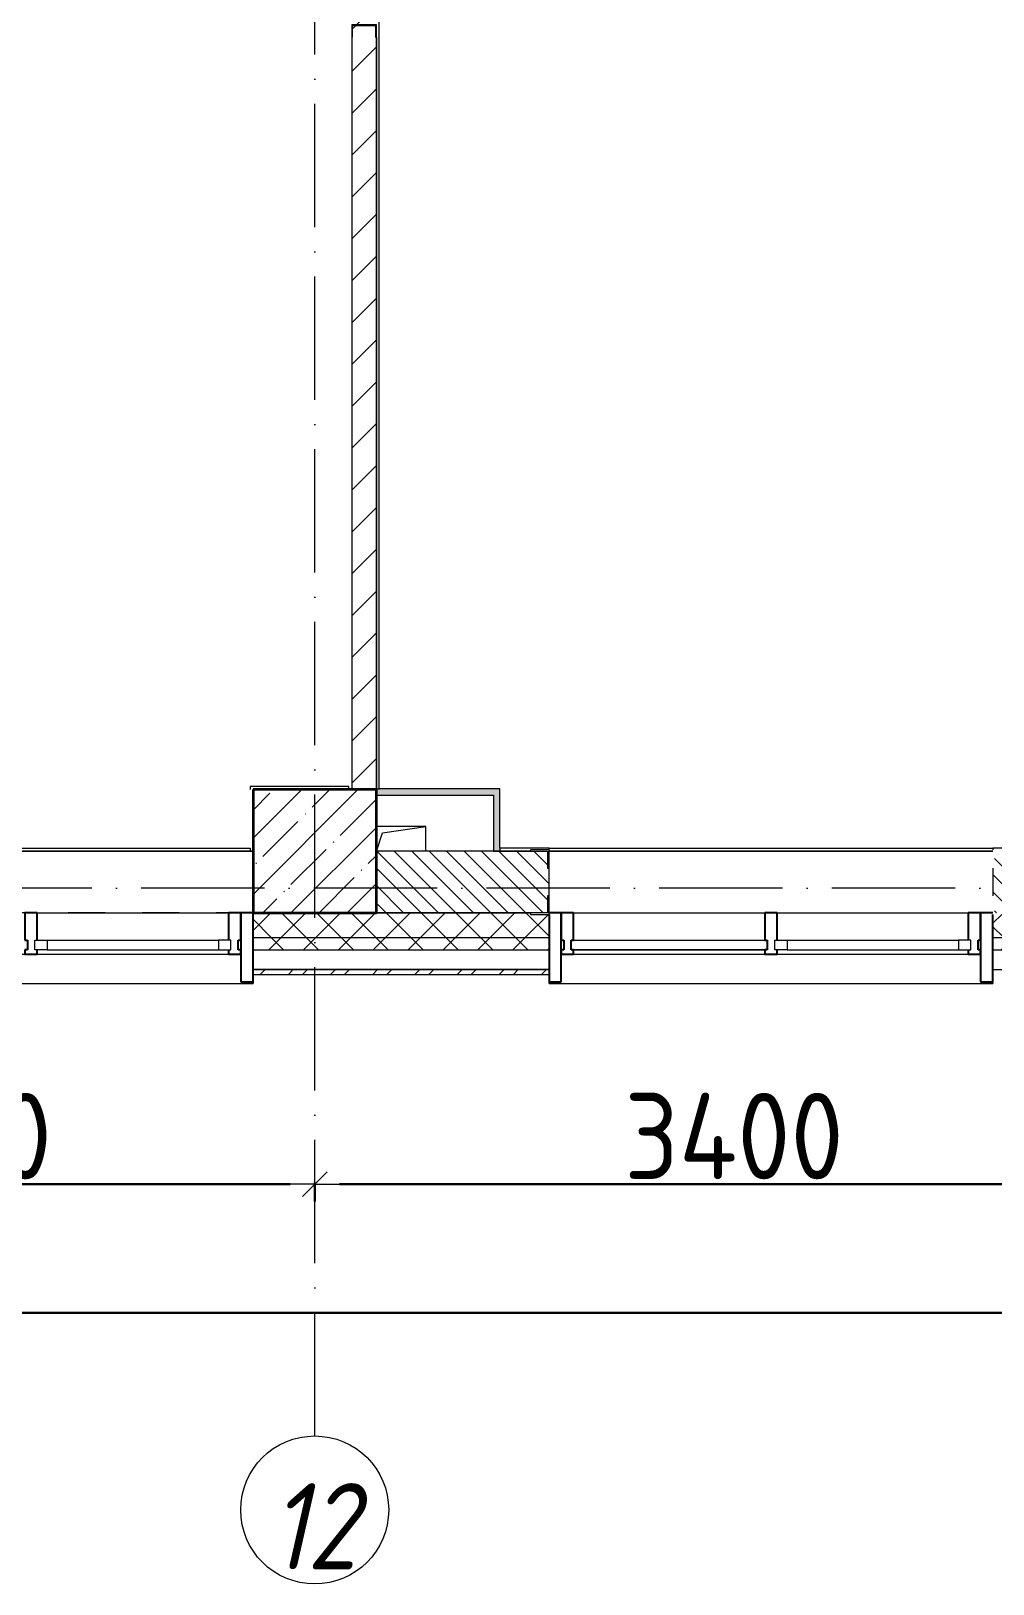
# Model space of a CAD drawing. Header units: millimetres. Extents: x -213536 to 1564669, y -45299 to 942238.
# Drawn here: x -189367 to -185467, y 105162 to 111458 of the extents above; entities that cross this region are included whole.
import ezdxf

# ---------------------------------------------------------------- set-up
doc = ezdxf.new("R2010")
doc.units = ezdxf.units.MM
doc.linetypes.add('50_200_ШТРИХ_1Т_ш5_п1_п1_', pattern=[700, 500, -100, 0, -100])
doc.linetypes.add('Штрих короткий', pattern=[300, 150, -150])
for name, color, linetype, lineweight in [('0-1', 7, 'Continuous', 5), ('0-2', 7, 'Continuous', 9), ('Импосты витража', 7, 'Continuous', 9), ('Импосты витража-1', 7, 'Continuous', 25), ('Каркас_Импост', 7, 'Continuous', 13), ('Каркас_Импост-1', 7, 'Continuous', 9), ('Несущие колонны', 7, 'Continuous', 9), ('Несущие колонны-1', 7, 'Continuous', 35), ('Обобщенные модели', 7, 'Continuous', 9), ('Общие ребра', 7, 'Continuous', 9), ('Окна', 7, 'Continuous', 9), ('Оси', 7, 'Continuous', 9), ('Оси-1', 7, 'Continuous', 20), ('Оси-2', 7, '50_200_ШТРИХ_1Т_ш5_п1_п1_', 9), ('Остекление-1', 7, 'Continuous', 9), ('Перемычка-1', 7, 'Штрих короткий', 9), ('Размеры', 7, 'Continuous', 15), ('Стены', 7, 'Continuous', 9), ('Стены-1', 7, 'Continuous', 13), ('Штриховка разреза-1', 7, 'Continuous', 9)]:
    doc.layers.add(name, color=color, linetype=linetype, lineweight=lineweight)
doc.layers.add('Штриховка разреза-4', color=1, linetype='Continuous', lineweight=9, true_color=0xff0000)
doc.layers.get('0-2').off()
doc.styles.add('ISOCPEUR_I_1', font='isocpeui.ttf', dxfattribs={"width": 0.85, "height": 2.5})
doc.styles.add('СПДС', font='isocpeur.ttf', dxfattribs={"width": 0.9})
doc.dimstyles.new('Размера А3', dxfattribs={"dimtxt": 200, "dimasz": 100, "dimexe": 70, "dimexo": 100, "dimgap": 20, "dimtad": 1, "dimdec": 0, "dimrnd": 10, "dimzin": 0, "dimdsep": 46, "dimtxsty": 'СПДС', "dimblk": 'ARROWHEAD_6', "dimcen": 1, "dimclrd": 256, "dimclre": 256, "dimclrt": 256, "dimazin": 0, "dimtfac": 1, "dimtdec": 0, "dimtmove": 2, "dimatfit": 3, "dimfxl": 1, "dimtolj": 1, "dimtzin": 0, "dimarcsym": 0})
pattern_1 = [(45, (0, 0), (-70.71068, 70.71068), []), (135, (0, 0), (-70.71068, -70.71068), [])]

# ---------------------------------------------------------------- blocks, each defined once
blk = doc.blocks.new('BSC_Колонна _Прямоугольная - 500х500-V70-АИ2_02_План отделки стен 2-го этажа _Часть 2_')
at = {"layer": 'Несущие колонны'}
h = blk.add_hatch(dxfattribs=at)
h.set_pattern_fill('FP_78', color=256, style=0, pattern_type=2)
h.set_pattern_definition([(45, (-22400, -150), (-114.0493, 114.0493), []), (45, (-22285.95, -150), (-114.0493, 114.0493), [201.613, -40.323, 3.353, -36.97])])
h.paths.add_polyline_path([(-250, -250), (250, -250), (250, 250), (-250, 250)], flags=0)
at = {"layer": 'Несущие колонны-1'}
for p, q in [((250, 250), (-250, 250)), ((-250, 250), (-250, -250)), ((250, -250), (250, 250)), ((-250, -250), (250, -250))]:
    blk.add_line(p, q, dxfattribs=at)
blk = doc.blocks.new('PNS_Панель прямоугольная2 - Нр_Стекло - 40мм-26243474-АИ2_02_План отделки стен 2-го этажа _Часть 2_')
at = {"layer": 'Каркас_Импост'}
for p, q in [((-397.5, 0), (-397.5, 40)), ((-397.5, 40), (-347.5, 40)), ((-347.5, 40), (-347.5, 0)), ((397.5, 40), (347.5, 40)), ((347.5, 40), (347.5, 0)), ((397.5, 0), (397.5, 40)), ((-347.5, 0), (-397.5, 0)), ((347.5, 0), (397.5, 0))]:
    blk.add_line(p, q, dxfattribs=at)
at = {"layer": 'Каркас_Импост-1'}
for p, q in [((-347.5, 40), (347.5, 40)), ((-347.5, 0), (347.5, 0))]:
    blk.add_line(p, q, dxfattribs=at)
blk = doc.blocks.new('Прямоугольный импост - Импост структурный с накладкой - 150мм-25647633-АИ2_02_План отделки стен 2-го этажа _Часть 2_')
at = {"layer": 'Импосты витража-1'}
for p, q in [((-25, 0), (-25, 17)), ((-25, 17), (25, 17)), ((-15, 0), (-25, 0)), ((-15, -40), (-15, 0)), ((25, 17), (25, 0)), ((-25, -150), (-25, -40)), ((-25, -40), (-15, -40)), ((25, -40), (25, -150)), ((25, -150), (-25, -150))]:
    blk.add_line(p, q, dxfattribs=at)
blk = doc.blocks.new('Прямоугольный импост - Импост структурный с накладкой - 150мм-25647642-АИ2_02_План отделки стен 2-го этажа _Часть 2_')
at = {"layer": 'Импосты витража'}
for p, q in [((42475, -100), (43250, -100)), ((42475, -267), (43250, -267))]:
    blk.add_line(p, q, dxfattribs=at)
blk = doc.blocks.new('Прямоугольный импост - Импост структурный с накладкой - 150мм-V150-АИ2_02_План отделки стен 2-го этажа _Часть 2_')
at = {"layer": 'Импосты витража-1'}
for p, q in [((-25, 0), (-25, 17)), ((-25, 17), (25, 17)), ((25, 0), (15, 0)), ((15, 0), (15, -40)), ((25, 17), (25, 0)), ((-25, -150), (-25, -40)), ((15, -40), (25, -40)), ((25, -40), (25, -150)), ((25, -150), (-25, -150))]:
    blk.add_line(p, q, dxfattribs=at)
blk = doc.blocks.new('PNS_Панель прямоугольная1 - Нр_Стекло - 40мм-25259299-АИ2_02_План отделки стен 2-го этажа _Часть 2_')
at = {"layer": 'Остекление-1'}
for p, q in [((-387.5, 40), (387.5, 40)), ((-397.5, 0), (397.5, 0)), ((387.5, 0), (-387.5, 0))]:
    blk.add_line(p, q, dxfattribs=at)
blk = doc.blocks.new('Прямоугольный импост - Импост структурный с накладкой - 150мм-25647644-АИ2_02_План отделки стен 2-го этажа _Часть 2_')
at = {"layer": 'Импосты витража-1'}
for p, q in [((-25, 0), (-25, 17)), ((-25, 17), (25, 17)), ((-15, 0), (-25, 0)), ((-15, -40), (-15, 0)), ((25, 0), (15, 0)), ((15, 0), (15, -40)), ((25, 17), (25, 0)), ((-25, -150), (-25, -40)), ((-25, -40), (-15, -40)), ((15, -40), (25, -40)), ((25, -40), (25, -150)), ((25, -150), (-25, -150))]:
    blk.add_line(p, q, dxfattribs=at)
blk = doc.blocks.new('Прямоугольный импост - Откос НВФ_50х280 мм-V161-АИ2_02_План отделки стен 2-го этажа _Часть 2_')
at = {"layer": 'Импосты витража-1'}
for p, q in [((-50, 130), (0, 130)), ((-50, -150), (-50, 130)), ((0, 130), (0, -150)), ((0, -150), (-50, -150))]:
    blk.add_line(p, q, dxfattribs=at)
blk = doc.blocks.new('Прямоугольный импост - Откос НВФ_50х280 мм-25993834-АИ2_02_План отделки стен 2-го этажа _Часть 2_')
at = {"layer": 'Импосты витража-1'}
for p, q in [((-50, 130), (0, 130)), ((-50, -150), (-50, 130)), ((0, 130), (0, -144)), ((0, -150), (-50, -150))]:
    blk.add_line(p, q, dxfattribs=at)
blk = doc.blocks.new('Прямоугольный импост - Откос НВФ_50х280 мм-25993838-АИ2_02_План отделки стен 2-го этажа _Часть 2_')
at = {"layer": 'Импосты витража-1'}
for p, q in [((0, 130), (-50, 130)), ((-50, 130), (-50, -150)), ((0, -144), (0, 130)), ((-50, -150), (0, -150))]:
    blk.add_line(p, q, dxfattribs=at)
blk = doc.blocks.new('Проем_Дверь_Прямоугольный - 1800х2700h_оконные проемы-25805030-АИ2_02_План отделки стен 2-го этажа _Часть 2_')
at = {"layer": 'Перемычка-1'}
for p, q in [((900, 125), (-900, 125)), ((900, -125), (-900, -125))]:
    blk.add_line(p, q, dxfattribs=at)
blk = doc.blocks.new('Фахверк_СКБ_Уголок - 250_2700-27497298-АИ2_02_План отделки стен 2-го этажа _Часть 2_')
at = {"layer": 'Обобщенные модели'}
for p, q in [((200, 181), (125, 181)), ((125, 181), (125, 106)), ((131, 106), (131, 175)), ((131, 175), (200, 175)), ((200, 175), (200, 181)), ((125, 106), (131, 106)), ((131, -6), (125, -6)), ((125, -6), (125, -81)), ((131, -75), (131, -6)), ((125, -81), (200, -81)), ((200, -75), (131, -75)), ((200, -81), (200, -75))]:
    blk.add_line(p, q, dxfattribs=at)
blk = doc.blocks.new('154_Фахверк_СКБ_Швеллер - Тип_100_3550-28487752-АИ2_02_План отделки стен 2-го этажа _Часть 2_')
at = {"layer": 'Обобщенные модели'}
for p, q in [((175, 50), (125, 50)), ((125, 50), (125, -50)), ((128, 47), (175, 47)), ((128, -47), (128, 47)), ((175, 47), (175, 50)), ((125, -50), (175, -50)), ((175, -47), (128, -47)), ((175, -50), (175, -47))]:
    blk.add_line(p, q, dxfattribs=at)
blk = doc.blocks.new('AR_Отверстие прямоугольное _в плите_ - AR_Отверстие прямоугольное _в плите_-30510712-АИ2_02_План отделки стен 2-го этажа _Часть 2_')
at = {"layer": 'Обобщенные модели'}
for p, q in [((100, 50), (-100, 50)), ((-100, -50), (-75, 25)), ((-75, 25), (100, 50)), ((100, -50), (100, 50))]:
    blk.add_line(p, q, dxfattribs=at)
blk = doc.blocks.new('Отлив_СКБ - Отлив витража_120_НВФ-31885687-АИ2_02_План отделки стен 2-го этажа _Часть 2_')
at = {"layer": 'Окна'}
for p, q in [((1750, -2), (50, -2)), ((0, -120), (0, -113)), ((0, -120), (1800, -120)), ((1800, -113), (1800, -120))]:
    blk.add_line(p, q, dxfattribs=at)
blk = doc.blocks.new('0125-Р-ОО-Ш2-АР-о_23_10_2024_rvt-1-АИ2_02_План отделки стен 2-го этажа _Часть 2_')
at = {"layer": 'Штриховка разреза-1'}
h = blk.add_hatch(dxfattribs=at)
h.set_pattern_fill('FP_3', color=256, style=0, pattern_type=2)
h.set_pattern_definition([(45, (0, 0), (-84.8528, 84.8528), [])])
h.paths.add_polyline_path([(22550, 400), (22650, 400), (22650, 3450), (22647, 3450), (22647, 3497), (22553, 3497), (22553, 3450), (22550, 3450), (22550, 1416.9)], flags=0)
h.paths.add_polyline_path([(22650, 3500), (22649.2, 5854), (22642.4, 5854), (22642.4, 5895.5), (22557.6, 5895.5), (22557.6, 5854), (22550, 5854), (22550, 3500), (22647, 3500)], flags=0)
h.paths.add_polyline_path([(22647, 7053), (22647, 7100), (22553, 7100), (22553, 7053), (22644, 7053)], flags=0)
h = blk.add_hatch(dxfattribs=at)
h.set_pattern_fill('FP_2', color=256, style=0, pattern_type=2)
h.set_pattern_definition([(135, (0, 0), (-35.35534, -35.35534), [])])
h.paths.add_polyline_path([(25779, -100), (26344, -100), (26344, -31), (26350, -31), (26350, 81), (26344, 81), (26344, 150), (25156, 150), (25156, 81), (25150, 81), (25150, -31), (25156, -31), (25156, -100), (25313, -100)], flags=0)
h.paths.add_polyline_path([(23344, -100), (23344, -31), (23350, -31), (23350, 81), (23344, 81), (23344, 150), (22650, 150), (22650, -100), (23275, -100)], flags=0)
h = blk.add_hatch(dxfattribs=at)
h.set_pattern_fill('FP_81', color=256, style=0, pattern_type=2)
h.set_pattern_definition(pattern_1)
h.paths.add_polyline_path([(103134.1, -200), (103600, -200), (103600, -100), (94575, -100), (94575, -106), (94500, -106), (94500, -200), (102202.1, -200)], flags=0)
h.paths.add_polyline_path([(91850, -200), (92700, -200), (92700, -106), (92625, -106), (92625, -100), (84750, -100), (84750, -200), (91350, -200)], flags=0)
h.paths.add_polyline_path([(83562.3, -200), (83750, -200), (83750, -100), (82625, -100), (82625, -106), (82550, -106), (82550, -200), (83250, -200)], flags=0)
h.paths.add_polyline_path([(74750, -200), (74750, -100), (73425, -100), (73425, -106), (73350, -106), (73350, -200), (74242.4, -200)], flags=0)
h.paths.add_polyline_path([(71446.5, -200), (71550, -200), (71550, -106), (71475, -106), (71475, -100), (70425, -100), (70425, -106), (70350, -106), (70350, -200), (71200, -200)], flags=0)
h.paths.add_polyline_path([(67718.5, -200), (68549.7, -200), (68549.7, -106), (68475, -106), (68475, -100), (67425, -100), (67425, -106), (67350, -106), (67350, -200)], flags=0)
h.paths.add_polyline_path([(64700, -200), (65550, -200), (65550, -106), (65475, -106), (65475, -100), (64425, -100), (64425, -106), (64350, -106), (64350, -200), (64456.5, -200)], flags=0)
h.paths.add_polyline_path([(62550, -200), (62550, -106), (62475, -106), (62475, -100), (61425, -100), (61425, -106), (61350, -106), (61350, -200), (62126.6, -200)], flags=0)
h.paths.add_polyline_path([(56534.6, -200), (56550, -200), (56550, -106), (56475, -106), (56475, -100), (55425, -100), (55425, -106), (55350, -106), (55350, -200), (56200, -200)], flags=0)
h.paths.add_polyline_path([(53272.7, -200), (53550, -200), (53550, -106), (53475, -106), (53475, -100), (52425, -100), (52425, -106), (52350, -106), (52350, -200), (52806.7, -200)], flags=0)
h.paths.add_polyline_path([(50550, -200), (50550, -106), (50475, -106), (50475, -100), (49425, -100), (49425, -106), (49350, -106), (49350, -200), (50010.7, -200)], flags=0)
h.paths.add_polyline_path([(47475, -200), (47550, -200), (47550, -106), (47475, -106), (47475, -100), (46425, -100), (46425, -106), (46350, -106), (46350, -200), (47214.7, -200)], flags=0)
h.paths.add_polyline_path([(44550, -200), (44550, -106), (44475, -106), (44475, -100), (43425, -100), (43425, -106), (43350, -106), (43350, -200), (44418.8, -200)], flags=0)
h.paths.add_polyline_path([(40700, -200), (41550, -200), (41550, -106), (41475, -105.4), (41475, -100), (40150, -100), (40150, -200), (40690.8, -200)], flags=0)
h.paths.add_polyline_path([(38344, -200), (38350, -200), (38350, -106), (38275, -106), (38275, -100), (37150, -100), (37150, -200), (38275, -200)], flags=0)
h.paths.add_polyline_path([(35350, -200), (35350, -106), (35275, -106), (35275, -100), (34225, -100), (34225, -106), (34150, -106), (34150, -200), (35344, -200)], flags=0)
h.paths.add_polyline_path([(32275, -200), (32350, -200), (32350, -106), (32275, -106), (32275, -100), (31150, -100), (31150, -200), (31650, -200)], flags=0)
h.paths.add_polyline_path([(29350, -200), (29350, -106), (29275, -106), (29275, -100), (28150, -100), (28150, -200), (29344, -200)], flags=0)
h.paths.add_polyline_path([(25779, -200), (26350, -200), (26350, -106), (26275, -106), (26275, -100), (25225, -100), (25225, -106), (25150, -106), (25150, -200), (25313, -200)], flags=0)
h.paths.add_polyline_path([(22650, -200), (23350, -200), (23350, -106), (23275, -106), (23275, -100), (22150, -100), (22150, -200)], flags=0)
h.paths.add_polyline_path([(19255.1, -200), (20350, -200), (20350, -106), (20275, -106), (20275, -100), (19150, -100), (19150, -200)], flags=0)
h.paths.add_polyline_path([(16459.1, -200), (17350, -200), (17350, -106), (17275, -106), (17275, -100), (16225, -100), (16225, -106), (16150, -106), (16150, -200)], flags=0)
h.paths.add_polyline_path([(14595.1, -200), (15150, -200), (15150, -106), (15075, -106), (15075, -100), (9825, -100), (9825, -106), (9750, -106), (9750, -200), (13663.1, -200)], flags=0)
h.paths.add_polyline_path([(8150, -200), (8750, -200), (8750, -106), (8675, -106), (8675, -100), (-100, -100), (-100, -200), (8071.2, -200)], flags=0)
h = blk.add_hatch(dxfattribs=at)
h.set_pattern_fill('FP_81', color=256, style=0, pattern_type=2)
h.set_pattern_definition(pattern_1)
h.paths.add_polyline_path([(103600, -250), (103700, -250), (103700, -200), (94500, -200), (94500, -250), (103134.1, -250)], flags=0)
h.paths.add_polyline_path([(91950.2, -250), (92700, -250), (92700, -200), (84750, -200), (84750, -250), (91018.2, -250)], flags=0)
h.paths.add_polyline_path([(83562.3, -250), (83750, -250), (83750, -200), (82550, -200), (82550, -250), (82630.3, -250)], flags=0)
h.paths.add_polyline_path([(74242.4, -250), (74750, -250), (74750, -200), (73350, -200), (73350, -250), (73776.4, -250)], flags=0)
h.paths.add_polyline_path([(70350, -250), (71550, -250), (71550, -200), (70350, -200)], flags=0)
h.paths.add_polyline_path([(68549.7, -250), (68549.7, -200), (67350, -200), (67350, -250), (67718.5, -250)], flags=0)
h.paths.add_polyline_path([(64350, -250), (65550, -250), (65550, -200), (64350, -200)], flags=0)
h.paths.add_polyline_path([(62550, -250), (62550, -200), (61350, -200), (61350, -250), (62126.6, -250)], flags=0)
h.paths.add_polyline_path([(56550, -250), (56550, -200), (55350, -200), (55350, -250), (56534.6, -250)], flags=0)
h.paths.add_polyline_path([(53550, -250), (53550, -200), (52350, -200), (52350, -250), (53272.7, -250)], flags=0)
h.paths.add_polyline_path([(50550, -250), (50550, -200), (49350, -200), (49350, -250), (50010.7, -250)], flags=0)
h.paths.add_polyline_path([(47214.7, -250), (47550, -250), (47550, -200), (46350, -200), (46350, -250), (46748.7, -250)], flags=0)
h.paths.add_polyline_path([(43486.8, -250), (44550, -250), (44550, -200), (43350, -200), (43350, -250)], flags=0)
h.paths.add_polyline_path([(41550, -250), (41550, -200), (40150, -200), (40150, -250), (40690.8, -250)], flags=0)
h.paths.add_polyline_path([(37894.8, -250), (38350, -250), (38350, -200), (37150, -200), (37150, -250)], flags=0)
h.paths.add_polyline_path([(35098.9, -250), (35350, -250), (35350, -200), (34150, -200), (34150, -250), (34166.9, -250)], flags=0)
h.paths.add_polyline_path([(32302.9, -250), (32350, -250), (32350, -200), (31150, -200), (31150, -250), (31370.9, -250)], flags=0)
h.paths.add_polyline_path([(29040.9, -250), (29350, -250), (29350, -200), (28150, -200), (28150, -250), (28575, -250)], flags=0)
h.paths.add_polyline_path([(25313, -250), (26350, -250), (26350, -200), (25150, -200), (25150, -250)], flags=0)
h.paths.add_polyline_path([(22983, -250), (23350, -250), (23350, -200), (22150, -200), (22150, -250)], flags=0)
h.paths.add_polyline_path([(20350, -250), (20350, -200), (19150, -200), (19150, -250), (20187, -250)], flags=0)
h.paths.add_polyline_path([(17350, -250), (17350, -200), (16150, -200), (16150, -250), (16459.1, -250)], flags=0)
h.paths.add_polyline_path([(14595.1, -250), (15150, -250), (15150, -200), (9750, -200), (9750, -250), (13663.1, -250)], flags=0)
h.paths.add_polyline_path([(8537.2, -250), (8750, -250), (8750, -200), (-200, -200), (-200, -250), (8071.2, -250)], flags=0)
h = blk.add_hatch(dxfattribs=at)
h.set_pattern_fill('FP_80', color=256, style=0, pattern_type=2)
h.set_pattern_definition([(45, (0, 0), (-85.5366, 85.5366), []), (45, (57.02, 0), (-85.5366, 85.5366), [])])
h.paths.add_polyline_path([(40665, -350), (40665, -330), (40151, -330), (40151, -350)], flags=0)
h.paths.add_polyline_path([(38350, -350), (38350, -330), (37150, -330), (37150, -350), (37894.8, -350)], flags=0)
h.paths.add_polyline_path([(35350, -350), (35350, -330), (34151, -330), (34151, -350), (35098.9, -350)], flags=0)
h.paths.add_polyline_path([(31370.9, -350), (32350, -350), (32350, -330), (31150, -330), (31150, -350)], flags=0)
h.paths.add_polyline_path([(29040.9, -350), (29350, -350), (29350, -330), (28151, -330), (28151, -350), (28575, -350)], flags=0)
h.paths.add_polyline_path([(26245, -350), (26350, -350), (26350, -330), (25150, -330), (25150, -350), (25779, -350)], flags=0)
h.paths.add_polyline_path([(23350, -350), (23350, -330), (22150, -330), (22150, -350), (22983, -350)], flags=0)
h.paths.add_polyline_path([(20187, -350), (20350, -350), (20350, -330), (19150, -330), (19150, -350), (19255.1, -350)], flags=0)
h.paths.add_polyline_path([(17350, -350), (17350, -330), (16150, -330), (16150, -350), (16459.1, -350)], flags=0)
h.paths.add_polyline_path([(15150, -350), (15150, -330), (9750, -330), (9750, -350), (14595.1, -350)], flags=0)
h.paths.add_polyline_path([(8071.2, -350), (8750, -350), (8750, -330), (-330, -330), (-330, -350), (7139.2, -350)], flags=0)
at = {"layer": 'Общие ребра'}
for p, q in [((23275, -100), (22650, -100)), ((22650, -100), (23275, -100)), ((22150, -200), (23350, -200)), ((22150, -250), (23350, -250)), ((25150, -200), (26350, -200)), ((25150, -250), (26350, -250))]:
    blk.add_line(p, q, dxfattribs=at)
at = {"layer": 'Стены'}
for p, q in [((20350, 150), (22150, 150)), ((23350, 150), (25150, 150))]:
    blk.add_line(p, q, dxfattribs=at)
at = {"layer": 'Стены-1'}
for p, q in [((22550, 3450), (22550, 400)), ((22650, 400), (22650, 3450)), ((23275, 150), (22650, 150)), ((23350, -31), (23350, 81)), ((25150, 81), (25150, -31)), ((22150, -100), (22150, -330)), ((23350, -330), (23350, -106)), ((25150, -106), (25150, -330)), ((22150, -330), (23350, -330)), ((23350, -330), (22150, -330)), ((22150, -330), (22150, -350)), ((22150, -350), (23350, -350)), ((23350, -350), (23350, -330)), ((25150, -330), (26350, -330))]:
    blk.add_line(p, q, dxfattribs=at)
at = {"layer": '0-2'}
for name, p, rotation in [('154_Фахверк_СКБ_Швеллер - Тип_100_3550-28487752-АИ2_02_План отделки стен 2-го этажа _Часть 2_', (22600, 3625), 269.9999999999999), ('Фахверк_СКБ_Уголок - 250_2700-27497298-АИ2_02_План отделки стен 2-го этажа _Часть 2_', (23475, 75), 180), ('Проем_Дверь_Прямоугольный - 1800х2700h_оконные проемы-25805030-АИ2_02_План отделки стен 2-го этажа _Часть 2_', (24250, 25), 180), ('Прямоугольный импост - Откос НВФ_50х280 мм-25993838-АИ2_02_План отделки стен 2-го этажа _Часть 2_', (23350, -250), 180)]:
    blk.add_blockref(name, p, dxfattribs=dict(at, rotation=rotation))
for name, p in [('BSC_Колонна _Прямоугольная - 500х500-V70-АИ2_02_План отделки стен 2-го этажа _Часть 2_', (22400, 150)), ('AR_Отверстие прямоугольное _в плите_ - AR_Отверстие прямоугольное _в плите_-30510712-АИ2_02_План отделки стен 2-го этажа _Часть 2_', (22750, 200)), ('Проем_Дверь_Прямоугольный - 1800х2700h_оконные проемы-25805030-АИ2_02_План отделки стен 2-го этажа _Часть 2_', (21250, 25)), ('Прямоугольный импост - Импост структурный с накладкой - 150мм-25647642-АИ2_02_План отделки стен 2-го этажа _Часть 2_', (-21200, 0)), ('Прямоугольный импост - Импост структурный с накладкой - 150мм-25647642-АИ2_02_План отделки стен 2-го этажа _Часть 2_', (-19025, 0)), ('Прямоугольный импост - Импост структурный с накладкой - 150мм-25647642-АИ2_02_План отделки стен 2-го этажа _Часть 2_', (-18200, 0)), ('PNS_Панель прямоугольная2 - Нр_Стекло - 40мм-26243474-АИ2_02_План отделки стен 2-го этажа _Часть 2_', (21662.5, -250)), ('PNS_Панель прямоугольная1 - Нр_Стекло - 40мм-25259299-АИ2_02_План отделки стен 2-го этажа _Часть 2_', (23837.5, -250)), ('PNS_Панель прямоугольная2 - Нр_Стекло - 40мм-26243474-АИ2_02_План отделки стен 2-го этажа _Часть 2_', (24662.5, -250)), ('Отлив_СКБ - Отлив витража_120_НВФ-31885687-АИ2_02_План отделки стен 2-го этажа _Часть 2_', (20350, -267)), ('Отлив_СКБ - Отлив витража_120_НВФ-31885687-АИ2_02_План отделки стен 2-го этажа _Часть 2_', (23350, -267))]:
    blk.add_blockref(name, p, dxfattribs=at)
at = {"layer": '0-2', "extrusion": (0, 0, -1), "rotation": 180}
for name, p in [('Прямоугольный импост - Импост структурный с накладкой - 150мм-25647633-АИ2_02_План отделки стен 2-го этажа _Часть 2_', (-21250, -250)), ('Прямоугольный импост - Импост структурный с накладкой - 150мм-V150-АИ2_02_План отделки стен 2-го этажа _Часть 2_', (-22075, -250)), ('Прямоугольный импост - Откос НВФ_50х280 мм-V161-АИ2_02_План отделки стен 2-го этажа _Часть 2_', (-22150, -250)), ('Прямоугольный импост - Импост структурный с накладкой - 150мм-25647644-АИ2_02_План отделки стен 2-го этажа _Часть 2_', (-23425, -250)), ('Прямоугольный импост - Импост структурный с накладкой - 150мм-25647633-АИ2_02_План отделки стен 2-го этажа _Часть 2_', (-24250, -250)), ('Прямоугольный импост - Импост структурный с накладкой - 150мм-V150-АИ2_02_План отделки стен 2-го этажа _Часть 2_', (-25075, -250)), ('Прямоугольный импост - Откос НВФ_50х280 мм-25993834-АИ2_02_План отделки стен 2-го этажа _Часть 2_', (-25150, -250))]:
    blk.add_blockref(name, p, dxfattribs=at)
blk = doc.blocks.new('Ось сетки - Круг_Ø6_00__ISO-2_5_0_9K_-16731441-АИ2_02_План отделки стен 2-го этажа _Часть 2_')
at = {"layer": 'Оси-1'}
blk.add_circle((0, 0), 3, dxfattribs=at)
blk = doc.blocks.new('ARROWHEAD_6')
at = {"color": 0, "linetype": 'Continuous'}
for p, q in [((0, 0), (-1, 0)), ((-0.5, -0.5), (0.5, 0.5))]:
    blk.add_line(p, q, dxfattribs=at)
blk = doc.blocks.new('*D3030')
at = {"layer": 'Defpoints', "color": 0, "transparency": 16777216}
for p in [(225645.6, 211721.4), (228645.6, 211721.4), (228645.6, 211615.3)]:
    blk.add_point(p, dxfattribs=at)
at = {"layer": 'Размеры', "lineweight": -2, "transparency": 16777216}
for p, q in [((225645.6, 211621.4), (225645.6, 211545.3)), ((225745.6, 211615.3), (228545.6, 211615.3)), ((228645.6, 211621.4), (228645.6, 211545.3))]:
    blk.add_line(p, q, dxfattribs=at)
at = {"layer": 'Размеры', "lineweight": -2, "transparency": 16777216, "xscale": 100, "yscale": 100, "zscale": 100, "rotation": 180}
blk.add_blockref('ARROWHEAD_6', (225645.6, 211615.3), dxfattribs=at)
at = {"layer": 'Размеры', "lineweight": -2, "transparency": 16777216, "xscale": 100, "yscale": 100, "zscale": 100}
blk.add_blockref('ARROWHEAD_6', (228645.6, 211615.3), dxfattribs=at)
at = {"layer": 'Размеры', "lineweight": 25, "transparency": 16777216, "insert": (227145.6, 211810.3), "char_height": 350, "width": 2.488, "attachment_point": 5, "style": 'СПДС'}
blk.add_mtext('\\A1;3000', dxfattribs=at)
blk = doc.blocks.new('*D3031')
at = {"layer": 'Defpoints', "color": 0, "transparency": 16777216}
for p in [(228645.6, 211721.4), (232045.6, 211721.4), (232045.6, 211615.3)]:
    blk.add_point(p, dxfattribs=at)
at = {"layer": 'Размеры', "lineweight": -2, "transparency": 16777216}
for p, q in [((228645.6, 211621.4), (228645.6, 211545.3)), ((228745.6, 211615.3), (231945.6, 211615.3)), ((232045.6, 211621.4), (232045.6, 211545.3))]:
    blk.add_line(p, q, dxfattribs=at)
at = {"layer": 'Размеры', "lineweight": -2, "transparency": 16777216, "xscale": 100, "yscale": 100, "zscale": 100, "rotation": 180}
blk.add_blockref('ARROWHEAD_6', (228645.6, 211615.3), dxfattribs=at)
at = {"layer": 'Размеры', "lineweight": -2, "transparency": 16777216, "xscale": 100, "yscale": 100, "zscale": 100}
blk.add_blockref('ARROWHEAD_6', (232045.6, 211615.3), dxfattribs=at)
at = {"layer": 'Размеры', "lineweight": 25, "transparency": 16777216, "insert": (230345.6, 211810.3), "char_height": 350, "width": 2.564, "attachment_point": 5, "style": 'СПДС'}
blk.add_mtext('\\A1;3400', dxfattribs=at)
blk = doc.blocks.new('*D3055')
at = {"layer": 'Defpoints', "color": 0, "transparency": 16777216}
for p in [(206245.6, 211200.2), (309745.6, 211200.2), (309745.6, 211094.1)]:
    blk.add_point(p, dxfattribs=at)
at = {"layer": 'Размеры', "lineweight": -2, "transparency": 16777216}
for p, q in [((206245.6, 211100.2), (206245.6, 211024.1)), ((309745.6, 211100.2), (309745.6, 211024.1)), ((206345.6, 211094.1), (309645.6, 211094.1))]:
    blk.add_line(p, q, dxfattribs=at)
at = {"layer": 'Размеры', "lineweight": -2, "transparency": 16777216, "xscale": 100, "yscale": 100, "zscale": 100, "rotation": 180}
blk.add_blockref('ARROWHEAD_6', (206245.6, 211094.1), dxfattribs=at)
at = {"layer": 'Размеры', "lineweight": -2, "transparency": 16777216, "xscale": 100, "yscale": 100, "zscale": 100}
blk.add_blockref('ARROWHEAD_6', (309745.6, 211094.1), dxfattribs=at)
at = {"layer": 'Размеры', "lineweight": 25, "transparency": 16777216, "insert": (257995.6, 211289.1), "char_height": 350, "width": 3.544, "attachment_point": 5, "style": 'СПДС'}
blk.add_mtext('\\A1;103500', dxfattribs=at)
blk = doc.blocks.new('Оси1')
at = {"layer": 'Оси-2'}
for p, q in [((228645.6, 210594.5), (228645.6, 264395.4)), ((312453.9, 212815.2), (203926.8, 212815.2))]:
    blk.add_line(p, q, dxfattribs=at)
at = {"layer": 'Оси-1', "xscale": 99.99999999999993, "yscale": 99.99999999999993, "zscale": 99.99999999999993}
blk.add_blockref('Ось сетки - Круг_Ø6_00__ISO-2_5_0_9K_-16731441-АИ2_02_План отделки стен 2-го этажа _Часть 2_', (228645.6, 210294.5), dxfattribs=at)
at = {"layer": 'Оси', "insert": (228464.5, 210403.3), "char_height": 350, "width": 346.329, "attachment_point": 1, "style": 'ISOCPEUR_I_1'}
blk.add_mtext('12', dxfattribs=at)
at = {"layer": 'Размеры', "lineweight": 25}
for base, p1, p2, picture, middle in [((228645.6, 211615.3), (225645.6, 211721.4), (228645.6, 211721.4), '*D3030', (227145.6, 211810.3)), ((232045.6, 211615.3), (228645.6, 211721.4), (232045.6, 211721.4), '*D3031', (230345.6, 211810.3)), ((309745.6, 211094.1), (206245.6, 211200.2), (309745.6, 211200.2), '*D3055', (257995.6, 211289.1))]:
    dim = blk.add_linear_dim(base=base, p1=p1, p2=p2, dimstyle='Размера А3', override={"dimtxt": 350}, dxfattribs=at)
    dim.commit()
    dim.dimension.update_dxf_attribs({"geometry": picture, "text_midpoint": middle})

msp = doc.modelspace()

# ---------------------------------------------------------------- hatches: boundary and pattern name
at = {"layer": 'Штриховка разреза-4'}
for points in [[(-187967, 108360.3), (-187467, 108360.3), (-187467, 108385.3), (-187967, 108385.3), (-187967, 108382.8)], [(-187467, 108132.8), (-187467, 108360.3), (-187492, 108360.3), (-187492, 108132.8)]]:
    msp.add_hatch(color=256, dxfattribs=at).paths.add_polyline_path(points, flags=0)

# ---------------------------------------------------------------- linework, layer by layer
at = {"layer": 'Общие ребра'}
for p, q in [((-188079, 108382.8), (-188079, 108394.8)), ((-187967, 108385.3), (-187955, 108385.3)), ((-187467, 108144.8), (-187467, 108132.8))]:
    msp.add_line(p, q, dxfattribs=at)
at = {"layer": 'Стены'}
for p, q in [((-190267, 108144.8), (-188479, 108144.8)), ((-188479, 108132.8), (-190267, 108132.8)), ((-188479, 108144.8), (-188479, 108132.8)), ((-187267, 108144.8), (-185467, 108144.8)), ((-185467, 108132.8), (-187267, 108132.8))]:
    msp.add_line(p, q, dxfattribs=at)
at = {"layer": 'Стены-1'}
for p, q in [((-187955, 108385.3), (-187955, 115070.8)), ((-187967, 111432.8), (-187967, 108382.8)), ((-188079, 108394.8), (-188479, 108394.8)), ((-188479, 108394.8), (-188479, 108382.8)), ((-187967, 108360.3), (-187492, 108360.3)), ((-187467, 108385.3), (-187955, 108385.3)), ((-187492, 108360.3), (-187492, 108132.8)), ((-187467, 108144.8), (-187467, 108385.3)), ((-187492, 108132.8), (-187342, 108132.8)), ((-187267, 108144.8), (-187467, 108144.8)), ((-187267, 108138.8), (-187267, 108144.8)), ((-185217, 108144.8), (-185467, 108144.8)), ((-185467, 108144.8), (-185467, 108138.8))]:
    msp.add_line(p, q, dxfattribs=at)

# ---------------------------------------------------------------- block references
at = {"color": 2, "lineweight": 30}
msp.add_blockref('Оси1', (-416862.6, -104832.4), dxfattribs=at)
at = {"layer": '0-1'}
msp.add_blockref('0125-Р-ОО-Ш2-АР-о_23_10_2024_rvt-1-АИ2_02_План отделки стен 2-го этажа _Часть 2_', (-210617, 107982.8), dxfattribs=at)

doc.saveas('drawing.dxf')
